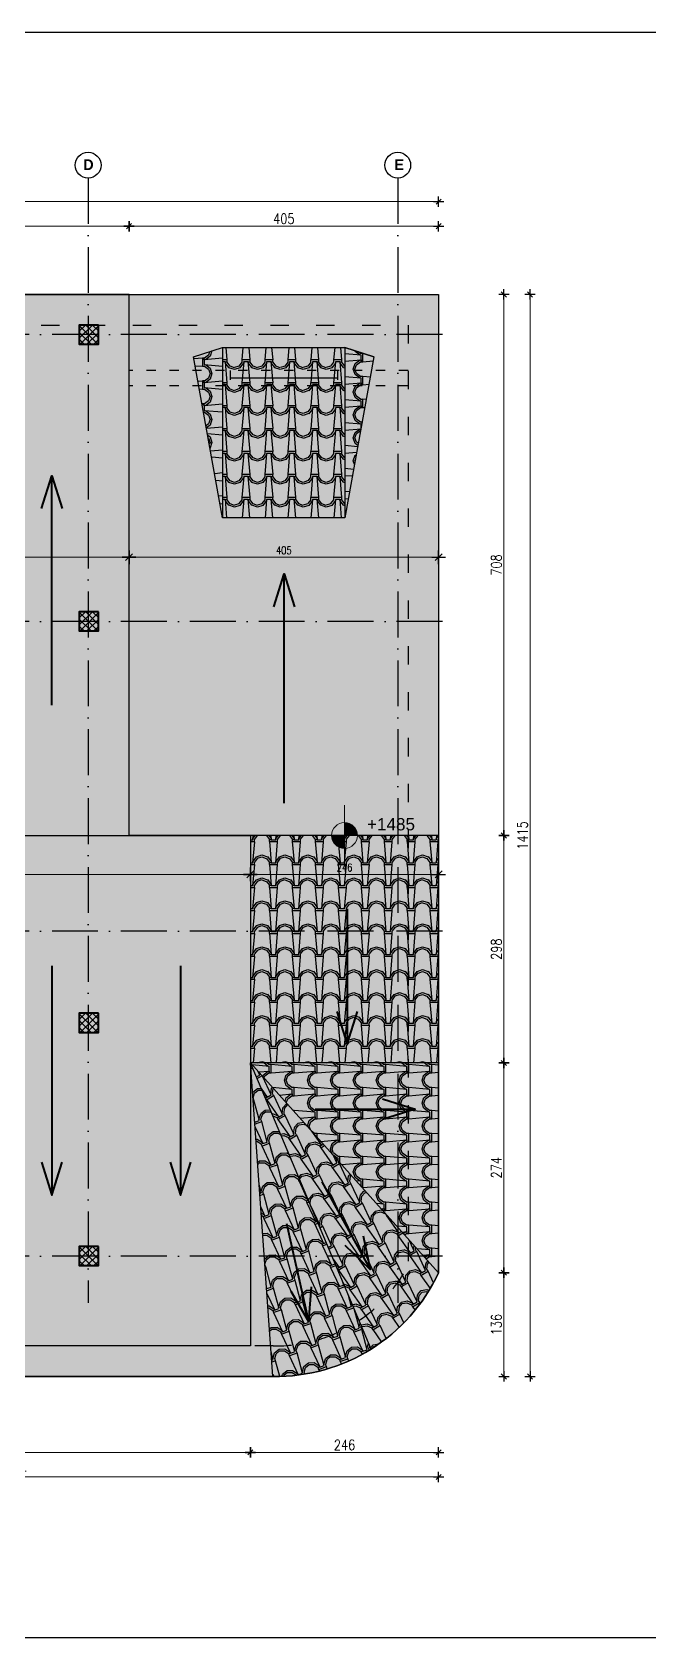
# Model space of a CAD drawing. Header units: metres. Extents: x 2674 to 33045, y -10854 to 2806.
# Drawn here: x 25401 to 26207, y 159 to 2259 of the extents above; entities that cross this region are included whole.
import ezdxf

# ---------------------------------------------------------------- set-up
doc = ezdxf.new("R2010")
doc.units = ezdxf.units.M
doc.linetypes.add('ACAD_ISO03W100', pattern=[30, 12, -18])
doc.linetypes.add('ACAD_ISO10W100', pattern=[18, 12, -3, 0, -3])
doc.layers.add('2d hamdia', color=7, linetype='Continuous')
doc.styles.add('_DIM Romans 0.8', font='romans.shx', dxfattribs={"width": 0.8})
doc.styles.get("Standard").update_dxf_attribs({"font": 'arial.ttf'})
doc.dimstyles.new('50 jasht', dxfattribs={"dimscale": 15, "dimtxt": 0.9, "dimasz": 0.3, "dimexe": 1.25, "dimexo": 0.625, "dimgap": 0.2, "dimtad": 1, "dimdec": 0, "dimzin": 12, "dimdsep": 46, "dimtxsty": '_DIM Romans 0.8', "dimblk": '- Kosa Crta za DIM (Mala)', "dimcen": 1, "dimse1": 1, "dimse2": 1, "dimclrd": 256, "dimclrt": 256, "dimazin": 3, "dimtfac": 1, "dimtdec": 0, "dimtix": 1, "dimtmove": 0, "dimatfit": 3, "dimfxl": 1, "dimlwd": 0, "dimarcsym": 0})
doc.dimstyles.new('50 mrena', dxfattribs={"dimscale": 10, "dimtxt": 1, "dimasz": 0.6, "dimexe": 1.25, "dimexo": 0.625, "dimgap": 0.4, "dimtad": 1, "dimdec": 0, "dimzin": 12, "dimdsep": 46, "dimtxsty": '_DIM Romans 0.8', "dimblk": '- Kosa Crta za DIM (Mala)', "dimcen": 2.5, "dimse1": 1, "dimse2": 1, "dimclrd": 256, "dimclrt": 256, "dimadec": 0, "dimazin": 3, "dimtfac": 1, "dimtdec": 0, "dimtix": 1, "dimtmove": 0, "dimatfit": 3, "dimfxl": 1, "dimlwd": 15, "dimarcsym": 0})
pattern_1 = [(94.9697, (6365.4735, -30), (29.99973921, -360.000031546), [27.70416, -664.89963]), (0, (6363.073, -2.4), (30, 30), [2.4, -27.6]), (180, (6393.073, 0), (-30, -30), [8.4, -21.6]), (270, (6384.673, 1e-15), (30, -30), [3, -27]), (90, (6365.473, -3), (-30, 30), [3, -27]), (180, (6365.473, 3e-15), (-30, -30), [2.4, -27.6]), (180, (6393.073, -2.4), (-30, -30), [6, -24]), (265.0303, (6387.0735, -2.4), (-29.99973921, -360.000031546), [27.70416, -664.89963]), (232.6961, (6387.0735, -3.9), (389.999576696, 510.00032225), [7.92024, -784.1025]), (198.4349, (6382.2735, -10.2), (-60.000013, -29.999952), [7.58946, -87.27885]), (161.5651, (6375.0735, -12.6), (60.000013, -29.999952), [7.58946, -87.27885]), (127.3039, (6367.8735, -10.2), (-389.999576696, 510.00032225), [7.92024, -784.1025]), (200.2249, (6380.7735, -8.1), (329.99991793, 120.00025007), [6.07455, -601.37916]), (159.7751, (6375.0735, -10.2), (-329.99991793, 120.00025007), [6.07455, -601.37916]), (127.4054, (6369.3735, -8.1), (-300.00029858, 389.99977395), [6.42027, -635.60775]), (232.5946, (6384.6735, -3), (300.00029858, 389.99977395), [6.42027, -635.60775])]
pattern_2 = [(274.9697, (6420.6735, 30), (-29.99973921, 360.000031546), [27.70416, -664.89963]), (180, (6423.073, 2.4), (-30, -30), [2.4, -27.6]), (0, (6393.073, 0), (30, 30), [8.4, -21.6]), (90, (6401.473, 0), (-30, 30), [3, -27]), (270, (6420.673, 3), (30, -30), [3, -27]), (0, (6420.673, 0), (30, 30), [2.4, -27.6]), (0, (6393.073, 2.4), (30, 30), [6, -24]), (85.0303, (6399.0735, 2.4), (29.99973921, 360.000031546), [27.70416, -664.89963]), (52.6961, (6399.0735, 3.9), (-389.999576696, -510.00032225), [7.92024, -784.1025]), (18.4349, (6403.8735, 10.2), (60.000013, 29.999952), [7.58946, -87.27885]), (341.5651, (6411.0735, 12.6), (-60.000013, 29.999952), [7.58946, -87.27885]), (307.3039, (6418.2735, 10.2), (389.999576696, -510.00032225), [7.92024, -784.1025]), (20.2249, (6405.3735, 8.1), (-329.99991793, -120.00025007), [6.07455, -601.37916]), (339.7751, (6411.0735, 10.2), (329.99991793, -120.00025007), [6.07455, -601.37916]), (307.4054, (6416.7735, 8.1), (300.00029858, -389.99977395), [6.42027, -635.60775]), (52.5946, (6401.4735, 3), (-300.00029858, -389.99977395), [6.42027, -635.60775])]

# ---------------------------------------------------------------- blocks, each defined once
blk = doc.blocks.new('- Kosa Crta za DIM (Mala)')
for points in [[(-1.5, 0), (1.5, 0)], [(-0.75, -0.75), (0.75, 0.75)], [(0, -1.5), (0, 1.5)]]:
    blk.add_lwpolyline(points)
blk = doc.blocks.new('*D1062')
at = {"lineweight": 0, "transparency": 16777216}
blk.add_line((25061.8, 2005), (25522.8, 2005), dxfattribs=at)
at = {"layer": 'Defpoints', "color": 0, "lineweight": 0, "transparency": 16777216}
for p in [(25527.3, 2005), (25057.3, 1915.7), (25527.3, 1915.7)]:
    blk.add_point(p, dxfattribs=at)
at = {"lineweight": 0, "transparency": 16777216, "xscale": 4.5, "yscale": 4.5, "zscale": 4.5, "rotation": 180}
blk.add_blockref('- Kosa Crta za DIM (Mala)', (25057.3, 2005), dxfattribs=at)
at = {"lineweight": 0, "transparency": 16777216, "xscale": 4.5, "yscale": 4.5, "zscale": 4.5}
blk.add_blockref('- Kosa Crta za DIM (Mala)', (25527.3, 2005), dxfattribs=at)
at = {"lineweight": 0, "transparency": 16777216, "insert": (25292.3, 2014.7), "char_height": 13.5, "attachment_point": 5, "style": '_DIM Romans 0.8'}
blk.add_mtext('470', dxfattribs=at)
blk = doc.blocks.new('*D1063')
at = {"lineweight": 0, "transparency": 16777216}
blk.add_line((25531.8, 2005), (25927.8, 2005), dxfattribs=at)
at = {"layer": 'Defpoints', "color": 0, "lineweight": 0, "transparency": 16777216}
for p in [(25932.3, 2005), (25527.3, 1915.7), (25932.3, 1915.7)]:
    blk.add_point(p, dxfattribs=at)
at = {"lineweight": 0, "transparency": 16777216, "xscale": 4.5, "yscale": 4.5, "zscale": 4.5, "rotation": 180}
blk.add_blockref('- Kosa Crta za DIM (Mala)', (25527.3, 2005), dxfattribs=at)
at = {"lineweight": 0, "transparency": 16777216, "xscale": 4.5, "yscale": 4.5, "zscale": 4.5}
blk.add_blockref('- Kosa Crta za DIM (Mala)', (25932.3, 2005), dxfattribs=at)
at = {"lineweight": 0, "transparency": 16777216, "insert": (25729.8, 2014.7), "char_height": 13.5, "attachment_point": 5, "style": '_DIM Romans 0.8'}
blk.add_mtext('405', dxfattribs=at)
blk = doc.blocks.new('*D1064')
at = {"lineweight": 0, "transparency": 16777216}
blk.add_line((25927.8, 2037.1), (24716.8, 2037.1), dxfattribs=at)
at = {"layer": 'Defpoints', "color": 0, "lineweight": 0, "transparency": 16777216}
for p in [(24712.3, 2037.1), (24712.3, 1915.7), (25932.3, 1915.7)]:
    blk.add_point(p, dxfattribs=at)
at = {"lineweight": 0, "transparency": 16777216, "xscale": 4.5, "yscale": 4.5, "zscale": 4.5, "rotation": 180}
blk.add_blockref('- Kosa Crta za DIM (Mala)', (24712.3, 2037.1), dxfattribs=at)
at = {"lineweight": 0, "transparency": 16777216, "xscale": 4.5, "yscale": 4.5, "zscale": 4.5}
blk.add_blockref('- Kosa Crta za DIM (Mala)', (25932.3, 2037.1), dxfattribs=at)
at = {"lineweight": 0, "transparency": 16777216, "insert": (25322.3, 2046.8), "char_height": 13.5, "attachment_point": 5, "style": '_DIM Romans 0.8'}
blk.add_mtext('1220', dxfattribs=at)
blk = doc.blocks.new('*D1065')
at = {"lineweight": 0, "transparency": 16777216}
blk.add_line((26017.6, 1911.2), (26017.6, 1212.7), dxfattribs=at)
at = {"layer": 'Defpoints', "color": 0, "lineweight": 0, "transparency": 16777216}
for p in [(25932.3, 1915.7), (25932.3, 1208.2), (26017.6, 1208.2)]:
    blk.add_point(p, dxfattribs=at)
at = {"lineweight": 0, "transparency": 16777216, "xscale": 4.5, "yscale": 4.5, "zscale": 4.5}
for p, rotation in [((26017.6, 1915.7), 90), ((26017.6, 1208.2), 270)]:
    blk.add_blockref('- Kosa Crta za DIM (Mala)', p, dxfattribs=dict(at, rotation=rotation))
at = {"lineweight": 0, "transparency": 16777216, "insert": (26007.8, 1562), "char_height": 13.5, "attachment_point": 5, "rotation": 90, "style": '_DIM Romans 0.8'}
blk.add_mtext('708', dxfattribs=at)
blk = doc.blocks.new('*D1066')
at = {"lineweight": 0, "transparency": 16777216}
blk.add_line((26017.6, 1203.7), (26017.6, 915.2), dxfattribs=at)
at = {"layer": 'Defpoints', "color": 0, "lineweight": 0, "transparency": 16777216}
for p in [(25932.3, 1208.2), (25932.3, 910.7), (26017.6, 910.7)]:
    blk.add_point(p, dxfattribs=at)
at = {"lineweight": 0, "transparency": 16777216, "xscale": 4.5, "yscale": 4.5, "zscale": 4.5}
for p, rotation in [((26017.6, 1208.2), 90), ((26017.6, 910.7), 270)]:
    blk.add_blockref('- Kosa Crta za DIM (Mala)', p, dxfattribs=dict(at, rotation=rotation))
at = {"lineweight": 0, "transparency": 16777216, "insert": (26007.8, 1059.5), "char_height": 13.5, "attachment_point": 5, "rotation": 90, "style": '_DIM Romans 0.8'}
blk.add_mtext('298', dxfattribs=at)
blk = doc.blocks.new('*D1067')
at = {"lineweight": 0, "transparency": 16777216}
blk.add_line((26017.6, 906.2), (26017.6, 640.9), dxfattribs=at)
at = {"layer": 'Defpoints', "color": 0, "lineweight": 0, "transparency": 16777216}
for p in [(25932.3, 910.7), (25932.3, 636.4), (26017.6, 636.4)]:
    blk.add_point(p, dxfattribs=at)
at = {"lineweight": 0, "transparency": 16777216, "xscale": 4.5, "yscale": 4.5, "zscale": 4.5}
for p, rotation in [((26017.6, 910.7), 90), ((26017.6, 636.4), 270)]:
    blk.add_blockref('- Kosa Crta za DIM (Mala)', p, dxfattribs=dict(at, rotation=rotation))
at = {"lineweight": 0, "transparency": 16777216, "insert": (26007.8, 773.6), "char_height": 13.5, "attachment_point": 5, "rotation": 90, "style": '_DIM Romans 0.8'}
blk.add_mtext('274', dxfattribs=at)
blk = doc.blocks.new('*D1068')
at = {"lineweight": 0, "transparency": 16777216}
blk.add_line((26017.6, 631.9), (26017.6, 505.2), dxfattribs=at)
at = {"layer": 'Defpoints', "color": 0, "lineweight": 0, "transparency": 16777216}
for p in [(25932.3, 636.4), (25715.5, 500.7), (26017.6, 500.7)]:
    blk.add_point(p, dxfattribs=at)
at = {"lineweight": 0, "transparency": 16777216, "xscale": 4.5, "yscale": 4.5, "zscale": 4.5}
for p, rotation in [((26017.6, 636.4), 90), ((26017.6, 500.7), 270)]:
    blk.add_blockref('- Kosa Crta za DIM (Mala)', p, dxfattribs=dict(at, rotation=rotation))
at = {"lineweight": 0, "transparency": 16777216, "insert": (26007.8, 568.6), "char_height": 13.5, "attachment_point": 5, "rotation": 90, "style": '_DIM Romans 0.8'}
blk.add_mtext('136', dxfattribs=at)
blk = doc.blocks.new('*D1069')
at = {"lineweight": 0, "transparency": 16777216}
blk.add_line((26051.8, 505.2), (26051.8, 1911.2), dxfattribs=at)
at = {"layer": 'Defpoints', "color": 0, "lineweight": 0, "transparency": 16777216}
for p in [(25932.3, 1915.7), (26051.8, 1915.7), (25715.5, 500.7)]:
    blk.add_point(p, dxfattribs=at)
at = {"lineweight": 0, "transparency": 16777216, "xscale": 4.5, "yscale": 4.5, "zscale": 4.5}
for p, rotation in [((26051.8, 1915.7), 90), ((26051.8, 500.7), 270)]:
    blk.add_blockref('- Kosa Crta za DIM (Mala)', p, dxfattribs=dict(at, rotation=rotation))
at = {"lineweight": 0, "transparency": 16777216, "insert": (26042, 1208.2), "char_height": 13.5, "attachment_point": 5, "rotation": 90, "style": '_DIM Romans 0.8'}
blk.add_mtext('1415', dxfattribs=at)
blk = doc.blocks.new('*D1071')
at = {"lineweight": 0, "transparency": 16777216}
blk.add_line((25061.8, 401.4), (25681.6, 401.4), dxfattribs=at)
at = {"layer": 'Defpoints', "color": 0, "lineweight": 0, "transparency": 16777216}
for p in [(25057.3, 540.7), (25686.1, 540.7), (25686.1, 401.4)]:
    blk.add_point(p, dxfattribs=at)
at = {"lineweight": 0, "transparency": 16777216, "xscale": 4.5, "yscale": 4.5, "zscale": 4.5, "rotation": 180}
blk.add_blockref('- Kosa Crta za DIM (Mala)', (25057.3, 401.4), dxfattribs=at)
at = {"lineweight": 0, "transparency": 16777216, "xscale": 4.5, "yscale": 4.5, "zscale": 4.5}
blk.add_blockref('- Kosa Crta za DIM (Mala)', (25686.1, 401.4), dxfattribs=at)
at = {"lineweight": 0, "transparency": 16777216, "insert": (25371.7, 411.2), "char_height": 13.5, "attachment_point": 5, "style": '_DIM Romans 0.8'}
blk.add_mtext('629', dxfattribs=at)
blk = doc.blocks.new('*D1072')
at = {"lineweight": 0, "transparency": 16777216}
blk.add_line((25690.6, 401.4), (25927.8, 401.4), dxfattribs=at)
at = {"layer": 'Defpoints', "color": 0, "lineweight": 0, "transparency": 16777216}
for p in [(25932.3, 636.4), (25686.1, 540.7), (25932.3, 401.4)]:
    blk.add_point(p, dxfattribs=at)
at = {"lineweight": 0, "transparency": 16777216, "xscale": 4.5, "yscale": 4.5, "zscale": 4.5, "rotation": 180}
blk.add_blockref('- Kosa Crta za DIM (Mala)', (25686.1, 401.4), dxfattribs=at)
at = {"lineweight": 0, "transparency": 16777216, "xscale": 4.5, "yscale": 4.5, "zscale": 4.5}
blk.add_blockref('- Kosa Crta za DIM (Mala)', (25932.3, 401.4), dxfattribs=at)
at = {"lineweight": 0, "transparency": 16777216, "insert": (25809.2, 411.2), "char_height": 13.5, "attachment_point": 5, "style": '_DIM Romans 0.8'}
blk.add_mtext('246', dxfattribs=at)
blk = doc.blocks.new('*D1073')
at = {"lineweight": 0, "transparency": 16777216}
blk.add_line((25927.8, 369.3), (24822.8, 369.3), dxfattribs=at)
at = {"layer": 'Defpoints', "color": 0, "lineweight": 0, "transparency": 16777216}
for p in [(24818.3, 636.4), (25932.3, 636.4), (24818.3, 369.3)]:
    blk.add_point(p, dxfattribs=at)
at = {"lineweight": 0, "transparency": 16777216, "xscale": 4.5, "yscale": 4.5, "zscale": 4.5, "rotation": 180}
blk.add_blockref('- Kosa Crta za DIM (Mala)', (24818.3, 369.3), dxfattribs=at)
at = {"lineweight": 0, "transparency": 16777216, "xscale": 4.5, "yscale": 4.5, "zscale": 4.5}
blk.add_blockref('- Kosa Crta za DIM (Mala)', (25932.3, 369.3), dxfattribs=at)
at = {"lineweight": 0, "transparency": 16777216, "insert": (25375.3, 379.1), "char_height": 13.5, "attachment_point": 5, "style": '_DIM Romans 0.8'}
blk.add_mtext('1114', dxfattribs=at)
blk = doc.blocks.new('*D1086')
at = {"lineweight": 15, "transparency": 16777216}
blk.add_line((25063.3, 1572.1), (25521.3, 1572.1), dxfattribs=at)
at = {"layer": 'Defpoints', "color": 0, "lineweight": 0, "transparency": 16777216}
for p in [(25057.3, 1562), (25527.3, 1572.1), (25527.3, 1562)]:
    blk.add_point(p, dxfattribs=at)
at = {"lineweight": 15, "transparency": 16777216, "xscale": 6, "yscale": 6, "zscale": 6, "rotation": 180}
blk.add_blockref('- Kosa Crta za DIM (Mala)', (25057.3, 1572.1), dxfattribs=at)
at = {"lineweight": 15, "transparency": 16777216, "xscale": 6, "yscale": 6, "zscale": 6}
blk.add_blockref('- Kosa Crta za DIM (Mala)', (25527.3, 1572.1), dxfattribs=at)
at = {"lineweight": 0, "transparency": 16777216, "insert": (25292.3, 1581.1), "char_height": 10, "attachment_point": 5, "style": '_DIM Romans 0.8'}
blk.add_mtext('470', dxfattribs=at)
blk = doc.blocks.new('*D1087')
at = {"lineweight": 15, "transparency": 16777216}
blk.add_line((25533.3, 1572.1), (25926.3, 1572.1), dxfattribs=at)
at = {"layer": 'Defpoints', "color": 0, "lineweight": 0, "transparency": 16777216}
for p in [(25527.3, 1562), (25932.3, 1572.1), (25932.3, 1562)]:
    blk.add_point(p, dxfattribs=at)
at = {"lineweight": 15, "transparency": 16777216, "xscale": 6, "yscale": 6, "zscale": 6, "rotation": 180}
blk.add_blockref('- Kosa Crta za DIM (Mala)', (25527.3, 1572.1), dxfattribs=at)
at = {"lineweight": 15, "transparency": 16777216, "xscale": 6, "yscale": 6, "zscale": 6}
blk.add_blockref('- Kosa Crta za DIM (Mala)', (25932.3, 1572.1), dxfattribs=at)
at = {"lineweight": 0, "transparency": 16777216, "insert": (25729.8, 1581.1), "char_height": 10, "attachment_point": 5, "style": '_DIM Romans 0.8'}
blk.add_mtext('405', dxfattribs=at)
blk = doc.blocks.new('*D1089')
at = {"lineweight": 15, "transparency": 16777216}
blk.add_line((25063.3, 1157.3), (25680.1, 1157.3), dxfattribs=at)
at = {"layer": 'Defpoints', "color": 0, "lineweight": 0, "transparency": 16777216}
for p in [(25057.3, 1208.2), (25686.1, 1208.2), (25686.1, 1157.3)]:
    blk.add_point(p, dxfattribs=at)
at = {"lineweight": 15, "transparency": 16777216, "xscale": 6, "yscale": 6, "zscale": 6, "rotation": 180}
blk.add_blockref('- Kosa Crta za DIM (Mala)', (25057.3, 1157.3), dxfattribs=at)
at = {"lineweight": 15, "transparency": 16777216, "xscale": 6, "yscale": 6, "zscale": 6}
blk.add_blockref('- Kosa Crta za DIM (Mala)', (25686.1, 1157.3), dxfattribs=at)
at = {"lineweight": 0, "transparency": 16777216, "insert": (25371.7, 1166.3), "char_height": 10, "attachment_point": 5, "style": '_DIM Romans 0.8'}
blk.add_mtext('629', dxfattribs=at)
blk = doc.blocks.new('*D1090')
at = {"lineweight": 15, "transparency": 16777216}
blk.add_line((25692.1, 1157.3), (25926.3, 1157.3), dxfattribs=at)
at = {"layer": 'Defpoints', "color": 0, "lineweight": 0, "transparency": 16777216}
for p in [(25686.1, 1208.2), (25932.3, 1208.2), (25932.3, 1157.3)]:
    blk.add_point(p, dxfattribs=at)
at = {"lineweight": 15, "transparency": 16777216, "xscale": 6, "yscale": 6, "zscale": 6, "rotation": 180}
blk.add_blockref('- Kosa Crta za DIM (Mala)', (25686.1, 1157.3), dxfattribs=at)
at = {"lineweight": 15, "transparency": 16777216, "xscale": 6, "yscale": 6, "zscale": 6}
blk.add_blockref('- Kosa Crta za DIM (Mala)', (25932.3, 1157.3), dxfattribs=at)
at = {"lineweight": 0, "transparency": 16777216, "insert": (25809.2, 1166.3), "char_height": 10, "attachment_point": 5, "style": '_DIM Romans 0.8'}
blk.add_mtext('246', dxfattribs=at)

msp = doc.modelspace()

# ---------------------------------------------------------------- hatches: boundary and pattern name
at = {"lineweight": 0, "true_color": 0xe8e8e8}
h = msp.add_hatch(color=254, dxfattribs=at)
edge = h.paths.add_edge_path()
edge.add_line((25932.3, 910.7), (25686.1, 910.7))
edge.add_line((25686.1, 910.7), (25686.1, 540.7))
edge.add_line((25686.1, 540.7), (25057.3, 540.7))
edge.add_line((25057.3, 540.7), (25057.3, 910.7))
edge.add_line((25057.3, 910.7), (24818.3, 910.7))
edge.add_line((24818.3, 910.7), (24818.3, 636.4))
edge.add_arc((25031.5, 735.9), 235.3, 205.0331, 269.1263)
edge.add_line((25027.9, 500.7), (25715.5, 500.7))
edge.add_arc((25719.1, 735.9), 235.3, 269.1263, 334.9669)
edge.add_line((25932.3, 636.4), (25932.3, 910.7))
h.paths.add_polyline_path([(24712.3, 1435.7), (24818.3, 1435.7), (24818.3, 1675.7), (24712.3, 1675.7)])
h.paths.add_polyline_path([(24818.3, 1915.7), (24818.3, 1675.7), (24712.3, 1675.7), (24712.3, 1915.7)])
h.paths.add_polyline_path([(25014.8, 1846.3), (25048.9, 1834.2), (25014.8, 1623.8), (24854.8, 1623.8), (24821.6, 1834.2), (24854.8, 1846.3)])
h.paths.add_polyline_path([(25611.8, 1834.2), (25649.8, 1846.3), (25809.8, 1846.3), (25847.7, 1834.2), (25809.8, 1623.8), (25649.8, 1623.8)])
at = {"lineweight": 0, "true_color": 0xd9d9d9}
h = msp.add_hatch(color=254, dxfattribs=at)
h.paths.add_polyline_path([(25527.3, 1915.7), (25932.3, 1915.7), (25932.3, 1208.2), (25527.3, 1208.2)])
h.paths.add_polyline_path([(25611.8, 1834.2), (25649.8, 1846.3), (25809.8, 1846.3), (25847.7, 1834.2), (25809.8, 1623.8), (25649.8, 1623.8)], flags=16)
h.paths.add_polyline_path([(25686.1, 1208.2), (25932.3, 1208.2), (25932.3, 910.7), (25686.1, 910.7)])
h.paths.add_polyline_path([(25057.3, 1208.2), (24818.3, 1208.2), (24818.3, 910.7), (25057.3, 910.7)])
h.paths.add_polyline_path([(24818.3, 1915.7), (24818.3, 1208.2), (25057.3, 1208.2), (25057.3, 1915.7)])
h.paths.add_polyline_path([(25014.8, 1846.3), (25048.9, 1834.2), (25014.8, 1623.8), (24854.8, 1623.8), (24821.6, 1834.2), (24854.8, 1846.3)], flags=16)
at = {"true_color": 0x990000}
h = msp.add_hatch(dxfattribs=at)
h.set_pattern_fill('ROOFING_SPANISHTILE', color=14, scale=30, angle=180, style=0, pattern_type=2)
h.set_pattern_definition(pattern_1)
h.paths.add_polyline_path([(25057.3, 1208.2), (25527.3, 1208.2), (25527.3, 1915.7), (25057.3, 1915.7)])
h.paths.add_polyline_path([(25347.3, 1475.7), (25387.3, 1475.7), (25387.3, 1425.7), (25347.3, 1425.7)], flags=16)
at = {"lineweight": 0}
h = msp.add_hatch(color=254, dxfattribs=at)
h.paths.add_polyline_path([(25057.3, 1208.2), (25527.3, 1208.2), (25527.3, 1915.7), (25057.3, 1915.7)])
h.paths.add_polyline_path([(25057.3, 1208.2), (25686.1, 1208.2), (25686.1, 540.7), (25057.3, 540.7)])
at = {"true_color": 0xf50000}
h = msp.add_hatch(dxfattribs=at)
h.set_pattern_fill('ROOFING_SPANISHTILE', color=1, scale=30, angle=180, style=0, pattern_type=2)
h.set_pattern_definition([(94.9697, (66.1567, -30), (29.99973921, -360.000031546), [27.70416, -664.89963]), (0, (63.757, -2.4), (30, 30), [2.4, -27.6]), (180, (93.757, 0), (-30, -30), [8.4, -21.6]), (270, (85.357, 1e-15), (30, -30), [3, -27]), (90, (66.157, -3), (-30, 30), [3, -27]), (180, (66.157, 3e-15), (-30, -30), [2.4, -27.6]), (180, (93.757, -2.4), (-30, -30), [6, -24]), (265.0303, (87.7567, -2.4), (-29.99973921, -360.000031546), [27.70416, -664.89963]), (232.6961, (87.7567, -3.9), (389.999576696, 510.00032225), [7.92024, -784.1025]), (198.4349, (82.957, -10.2), (-60.000013, -29.999952), [7.58946, -87.27885]), (161.5651, (75.757, -12.6), (60.000013, -29.999952), [7.58946, -87.27885]), (127.3039, (68.5567, -10.2), (-389.999576696, 510.00032225), [7.92024, -784.1025]), (200.2249, (81.4567, -8.1), (329.99991793, 120.00025007), [6.07455, -601.37916]), (159.7751, (75.7567, -10.2), (-329.99991793, 120.00025007), [6.07455, -601.37916]), (127.4054, (70.0567, -8.1), (-300.00029858, 389.99977395), [6.42027, -635.60775]), (232.5946, (85.3567, -3), (300.00029858, 389.99977395), [6.42027, -635.60775])])
h.paths.add_polyline_path([(25527.3, 1915.7), (25932.3, 1915.7), (25932.3, 1208.2), (25527.3, 1208.2)])
h.paths.add_polyline_path([(25611.8, 1834.2), (25649.8, 1846.3), (25809.8, 1846.3), (25847.7, 1834.2), (25809.8, 1623.8), (25649.8, 1623.8)], flags=16)
at = {"true_color": 0xbababa}
h = msp.add_hatch(dxfattribs=at)
h.set_pattern_fill('ROOFING_SPANISHTILE', color=9, scale=30, angle=270, style=0, pattern_type=2)
h.set_pattern_definition([(184.9697, (6423.0735, -27.6), (360.000031546, 29.99973921), [27.70416, -664.89963]), (90, (6395.473, -30), (-30, 30), [2.4, -27.6]), (270, (6393.073, 0), (30, -30), [8.4, -21.6]), (0, (6393.073, -8.4), (30, 30), [3, -27]), (180, (6396.073, -27.6), (-30, -30), [3, -27]), (270, (6393.073, -27.6), (30, -30), [2.4, -27.6]), (270, (6395.473, -4e-16), (30, -30), [6, -24]), (355.0303, (6395.4735, -6), (360.000031546, -29.99973921), [27.70416, -664.89963]), (322.6961, (6396.9735, -6), (-510.00032225, 389.999576696), [7.92024, -784.1025]), (288.4349, (6403.2735, -10.8), (29.999952, -60.000013), [7.58946, -87.27885]), (251.5651, (6405.6735, -18), (29.999952, 60.000013), [7.58946, -87.27885]), (217.3039, (6403.2735, -25.2), (-510.00032225, -389.999576696), [7.92024, -784.1025]), (290.2249, (6401.1735, -12.3), (-120.00025007, 329.99991793), [6.07455, -601.37916]), (249.7751, (6403.2735, -18), (-120.00025007, -329.99991793), [6.07455, -601.37916]), (217.4054, (6401.1735, -23.7), (-389.99977395, -300.00029858), [6.42027, -635.60775]), (322.5946, (6396.0735, -8.4), (-389.99977395, 300.00029858), [6.42027, -635.60775])])
h.paths.add_polyline_path([(25649.8, 1846.3), (25611.8, 1834.2), (25615.1, 1816.3), (25649.8, 1816.3)])
h.paths.add_polyline_path([(25649.8, 1796.3), (25649.8, 1816.3), (25615.1, 1816.3), (25618.7, 1796.3)])
h.paths.add_polyline_path([(25649.8, 1796.3), (25618.7, 1796.3), (25649.8, 1623.8)])
h = msp.add_hatch(dxfattribs=at)
h.set_pattern_fill('ROOFING_SPANISHTILE', color=9, scale=30, angle=180, style=0, pattern_type=2)
h.set_pattern_definition(pattern_1)
h.paths.add_polyline_path([(25809.8, 1846.3), (25649.8, 1846.3), (25649.8, 1816.3), (25809.8, 1816.3)])
h.paths.add_polyline_path([(25799.8, 1816.3), (25659.8, 1816.3), (25659.8, 1806.3), (25799.8, 1806.3)])
h.paths.add_polyline_path([(25799.8, 1806.3), (25659.8, 1806.3), (25659.8, 1796.3), (25799.8, 1796.3)])
h.paths.add_polyline_path([(25809.8, 1816.3), (25799.8, 1816.3), (25799.8, 1796.3), (25809.8, 1796.3)])
h.paths.add_polyline_path([(25659.8, 1816.3), (25649.8, 1816.3), (25649.8, 1796.3), (25659.8, 1796.3)])
h.paths.add_polyline_path([(25809.8, 1796.3), (25649.8, 1796.3), (25649.8, 1623.8), (25809.8, 1623.8)])
h = msp.add_hatch(dxfattribs=at)
h.set_pattern_fill('ROOFING_SPANISHTILE', color=9, scale=30, angle=90, style=0, pattern_type=2)
h.set_pattern_definition([(4.9697, (6363.0735, 27.6), (-360.000031546, -29.99973921), [27.70416, -664.89963]), (270, (6390.673, 30), (30, -30), [2.4, -27.6]), (90, (6393.073, 0), (-30, 30), [8.4, -21.6]), (180, (6393.073, 8.4), (-30, -30), [3, -27]), (0, (6390.073, 27.6), (30, 30), [3, -27]), (90, (6393.073, 27.6), (-30, 30), [2.4, -27.6]), (90, (6390.673, 1e-16), (-30, 30), [6, -24]), (175.0303, (6390.6735, 6), (-360.000031546, 29.99973921), [27.70416, -664.89963]), (142.6961, (6389.1735, 6), (510.00032225, -389.999576696), [7.92024, -784.1025]), (108.4349, (6382.8735, 10.8), (-29.999952, 60.000013), [7.58946, -87.27885]), (71.5651, (6380.4735, 18), (-29.999952, -60.000013), [7.58946, -87.27885]), (37.3039, (6382.8735, 25.2), (510.00032225, 389.999576696), [7.92024, -784.1025]), (110.2249, (6384.9735, 12.3), (120.00025007, -329.99991793), [6.07455, -601.37916]), (69.7751, (6382.8735, 18), (120.00025007, 329.99991793), [6.07455, -601.37916]), (37.4054, (6384.9735, 23.7), (389.99977395, 300.00029858), [6.42027, -635.60775]), (142.5946, (6390.0735, 8.4), (389.99977395, -300.00029858), [6.42027, -635.60775])])
h.paths.add_polyline_path([(25844.5, 1816.3), (25847.7, 1834.2), (25809.8, 1846.3), (25809.8, 1816.3)])
h.paths.add_polyline_path([(25809.8, 1816.3), (25809.8, 1796.3), (25840.9, 1796.3), (25844.5, 1816.3)])
h.paths.add_polyline_path([(25840.9, 1796.3), (25809.8, 1796.3), (25809.8, 1623.8)])
at = {"lineweight": 0}
for points in [[(25809.2, 1225.1), (25809.2, 1208.2), (25826.1, 1208.2, 0.414214)], [(25809.2, 1208.2), (25792.3, 1208.2, 0.414214), (25809.2, 1191.3)]]:
    msp.add_hatch(color=256, dxfattribs=at).paths.add_polyline_path(points)
at = {"true_color": 0x990000}
h = msp.add_hatch(dxfattribs=at)
h.set_pattern_fill('ROOFING_SPANISHTILE', color=14, scale=30, style=0, pattern_type=2)
h.set_pattern_definition(pattern_2)
h.paths.add_polyline_path([(25057.3, 1208.2), (25686.1, 1208.2), (25686.1, 540.7), (25057.3, 540.7)])
at = {"true_color": 0xf50000}
h = msp.add_hatch(dxfattribs=at)
h.set_pattern_fill('ROOFING_SPANISHTILE', color=1, scale=30, style=0, pattern_type=2)
h.set_pattern_definition(pattern_2)
h.paths.add_polyline_path([(25686.1, 1208.2), (25932.3, 1208.2), (25932.3, 910.7), (25686.1, 910.7)])
at = {"true_color": 0xff6b6b}
h = msp.add_hatch(dxfattribs=at)
h.set_pattern_fill('ROOFING_SPANISHTILE', color=11, scale=30, style=0, pattern_type=2)
h.set_pattern_definition(pattern_2)
h.paths.add_polyline_path([(25057.3, 910.7), (25055, 878.5), (25057.3, 878.5)])
h.paths.add_polyline_path([(25686.1, 910.7), (25686.1, 540.7), (25712.7, 540.7)])
h.paths.add_polyline_path([(25712.7, 540.7), (25354, 540.7), (25354, 500.7), (25715.5, 500.7)])
h.paths.add_polyline_path([(25354, 540.7), (25057.3, 540.7), (25030.7, 540.7), (25027.9, 500.7), (25354, 500.7)])
h.paths.add_polyline_path([(25057.3, 878.5), (25055, 878.5), (25030.7, 540.7), (25057.3, 540.7)])
h = msp.add_hatch(dxfattribs=at)
h.set_pattern_fill('ROOFING_SPANISHTILE', color=11, scale=30, angle=90, style=0, pattern_type=2)
h.set_pattern_definition([(4.9697, (6363.0735, 27.6), (-360.000031546, -29.99973921), [27.70416, -664.89963]), (270, (6390.673, 30), (30, -30), [2.4, -27.6]), (90, (6393.073, 5e-11), (-30, 30), [8.4, -21.6]), (180, (6393.073, 8.4), (-30, -30), [3, -27]), (0, (6390.073, 27.6), (30, 30), [3, -27]), (90, (6393.073, 27.6), (-30, 30), [2.4, -27.6]), (90, (6390.673, 5e-11), (-30, 30), [6, -24]), (175.0303, (6390.6735, 6), (-360.000031546, 29.99973921), [27.70416, -664.89963]), (142.6961, (6389.1735, 6), (510.00032225, -389.999576696), [7.92024, -784.1025]), (108.4349, (6382.8735, 10.8), (-29.999952, 60.000013), [7.58946, -87.27885]), (71.5651, (6380.4735, 18), (-29.999952, -60.000013), [7.58946, -87.27885]), (37.3039, (6382.8735, 25.2), (510.00032225, 389.999576696), [7.92024, -784.1025]), (110.2249, (6384.9735, 12.3), (120.00025007, -329.99991793), [6.07455, -601.37916]), (69.7751, (6382.8735, 18), (120.00025007, 329.99991793), [6.07455, -601.37916]), (37.4054, (6384.9735, 23.7), (389.99977395, 300.00029858), [6.42027, -635.60775]), (142.5946, (6390.0735, 8.4), (389.99977395, -300.00029858), [6.42027, -635.60775])])
h.paths.add_polyline_path([(25932.3, 910.7), (25892.3, 910.7), (25892.3, 681), (25932.3, 636.4)])
h.paths.add_polyline_path([(25892.3, 910.7), (25686.1, 910.7), (25892.3, 681)])
h = msp.add_hatch(dxfattribs=at)
h.set_pattern_fill('ROOFING_SPANISHTILE', color=11, scale=30, angle=30, style=0, pattern_type=2)
h.set_pattern_definition([(304.9697, (6401.9758, 39.7808), (-205.98055204, 296.76930308), [27.70416, -664.89963]), (210, (6417.854, 17.078), (-10.98076, -40.98076), [2.4, -27.6]), (30, (6393.073, 0), (10.98076, 40.98076), [8.4, -21.6]), (120, (6400.348, 4.2), (-40.98076, 10.98076), [3, -27]), (300, (6415.476, 16.398), (40.98076, -10.98076), [3, -27]), (30, (6416.976, 13.8), (10.98076, 40.98076), [2.4, -27.6]), (30, (6391.873, 2.078), (10.98076, 40.98076), [6, -24]), (115.0303, (6397.0696, 5.0785), (-154.01947951, 326.76904229), [27.70416, -664.89963]), (82.6961, (6396.3196, 6.3775), (-82.74937976, -636.673023356), [7.92024, -784.1025]), (48.4349, (6397.327, 14.233), (36.9615595, 55.980727), [7.58946, -87.27885]), (11.5651, (6402.362, 19.912), (-66.9615116, -4.019286), [7.58946, -87.27885]), (337.3039, (6409.7973, 21.4335), (592.74970201, -246.67344666), [7.92024, -784.1025]), (50.2249, (6399.6756, 13.1648), (-225.78818714, -268.92322398), [6.07455, -601.37916]), (9.7751, (6403.562, 17.8335), (345.78843721, 61.07669395), [6.07455, -601.37916]), (337.4054, (6409.5483, 18.8648), (454.80776669, -187.74956242), [6.42027, -635.60775]), (82.5946, (6398.8481, 6.7981), (-64.80799274, -487.749861), [6.42027, -635.60775])])
h.paths.add_polyline_path([(25686.1, 910.7), (25828.2, 574, 0.125126), (25892.3, 645.7), (25867.3, 645.7), (25867.3, 670.7), (25892.3, 670.7), (25892.3, 681)])
h.paths.add_polyline_path([(25932.3, 636.4), (25892.3, 681), (25892.3, 645.7, -0.125126), (25828.2, 574), (25844, 536.5, 0.144638)])
h.paths.add_polyline_path([(25892.3, 670.7), (25867.3, 670.7), (25867.3, 645.7), (25892.3, 645.7)], flags=17)
h = msp.add_hatch(dxfattribs=at)
h.set_pattern_fill('ROOFING_SPANISHTILE', color=11, scale=30, angle=20, style=0, pattern_type=2)
h.set_pattern_definition([(294.9697, (6408.7484, 37.6305), (-151.31779595, 328.02885802), [27.70416, -664.89963]), (200, (6420.443, 12.516), (-17.930174, -38.451383), [2.4, -27.6]), (20, (6393.073, 0), (17.930174, 38.451383), [8.4, -21.6]), (110, (6400.967, 2.873), (-38.451383, 17.930174), [3, -27]), (290, (6417.983, 12.26), (38.451383, -17.930174), [3, -27]), (20, (6419.01, 9.44), (17.930174, 38.451383), [2.4, -27.6]), (20, (6392.253, 2.255), (17.930174, 38.451383), [6, -24]), (105.0303, (6397.8908, 4.3074), (-94.936728825, 348.54988823), [27.70416, -664.89963]), (72.6961, (6397.3778, 5.7169), (-192.04934102, -612.631250536), [7.92024, -784.1025]), (38.4349, (6399.734, 13.279), (46.1209816, 48.7119467), [7.58946, -87.27885]), (1.5651, (6405.6785, 17.9965), (-66.6421574, 7.6695206), [7.58946, -87.27885]), (327.3039, (6413.2651, 18.2038), (540.910107644, -345.8558283), [7.92024, -784.1025]), (40.2249, (6401.8614, 11.8184), (-269.05598501, -225.62996871), [6.07455, -601.37916]), (359.7751, (6406.4994, 15.7412), (351.14099047, 0.10326975), [6.07455, -601.37916]), (327.4054, (6412.5738, 15.7174), (415.29584539, -263.87376457), [6.42027, -635.60775]), (72.5946, (6399.9409, 5.692), (-148.52028822, -469.08605481), [6.42027, -635.60775])])
h.paths.add_polyline_path([(25686.1, 910.7), (25712.7, 540.8, 0.15769), (25828.2, 574)])
h.paths.add_polyline_path([(25712.7, 540.8), (25715.5, 500.7, 0.144638), (25844, 536.5), (25828.2, 574, -0.15769)])
at = {"layer": '2d hamdia', "lineweight": 0}
h = msp.add_hatch(dxfattribs=at)
h.set_pattern_fill('ANSI37', color=8, scale=2, style=0)
h.set_pattern_definition([(45, (14496.6505, -10), (-4.490128, 4.490128), []), (135, (14496.6505, -10), (-4.490128, -4.490128), [])])
h.paths.add_polyline_path([(25487.3, 1875.7), (25462.3, 1875.7), (25462.3, 1850.7), (25487.3, 1850.7)])
h = msp.add_hatch(dxfattribs=at)
h.set_pattern_fill('ANSI37', color=8, scale=2, style=0)
h.set_pattern_definition([(45, (14496.6505, -385), (-4.490128, 4.490128), []), (135, (14496.6505, -385), (-4.490128, -4.490128), [])])
h.paths.add_polyline_path([(25487.3, 1500.7), (25462.3, 1500.7), (25462.3, 1475.7), (25487.3, 1475.7)])
h = msp.add_hatch(dxfattribs=at)
h.set_pattern_fill('ANSI37', color=8, scale=2, style=0)
h.set_pattern_definition([(45, (14496.6505, -910), (-4.490128, 4.490128), []), (135, (14496.6505, -910), (-4.490128, -4.490128), [])])
h.paths.add_polyline_path([(25487.3, 975.7), (25462.3, 975.7), (25462.3, 950.7), (25487.3, 950.7)])
h = msp.add_hatch(dxfattribs=at)
h.set_pattern_fill('ANSI37', color=8, scale=2, style=0)
h.set_pattern_definition([(45, (14496.6505, -1215), (-4.490128, 4.490128), []), (135, (14496.6505, -1215), (-4.490128, -4.490128), [])])
h.paths.add_polyline_path([(25487.3, 670.7), (25462.3, 670.7), (25462.3, 645.7), (25487.3, 645.7)])

# ---------------------------------------------------------------- linework, layer by layer
at = {"color": 124, "linetype": 'ACAD_ISO10W100', "lineweight": 25, "ltscale": 5}
for p, q in [((25473.8, 2067.9), (25473.8, 597)), ((25878.8, 2067.9), (25878.8, 597)), ((25937.2, 1863.2), (24578, 1863.2)), ((25937.2, 1488.2), (24578, 1488.2)), ((25937.2, 1083.2), (24578, 1083.2)), ((25937.2, 658.2), (24578, 658.2))]:
    msp.add_line(p, q, dxfattribs=at)
at = {"color": 1}
for p, q in [((25527.3, 1208.2), (25527.3, 1915.7)), ((25057.3, 1208.2), (25686.1, 1208.2)), ((25686.1, 1208.2), (25686.1, 540.7))]:
    msp.add_line(p, q, dxfattribs=at)
at = {"lineweight": 30}
for p, q in [((25649.8, 1846.3), (25649.8, 1623.8)), ((25809.8, 1846.3), (25809.8, 1623.8)), ((25844, 536.5), (25686.1, 910.7)), ((25715.5, 500.7), (25686.1, 910.7)), ((25686.1, 910.7), (25932.3, 636.4))]:
    msp.add_line(p, q, dxfattribs=at)
for p, q in [((25847.7, 1834.2), (25809.8, 1846.3)), ((25809.8, 1623.8), (25649.8, 1623.8))]:
    msp.add_line(p, q)
at = {"color": 252, "linetype": 'ACAD_ISO03W100'}
for p, q in [((25892.3, 1816.3), (25527.3, 1816.3)), ((25659.8, 1816.3), (25659.8, 1796.3)), ((25799.8, 1816.3), (25799.8, 1796.3)), ((25892.3, 1796.3), (25527.3, 1796.3))]:
    msp.add_line(p, q, dxfattribs=at)
at = {"color": 161, "lineweight": 30, "true_color": 0x9494ff}
msp.add_line((25799.8, 1806.3), (25659.8, 1806.3), dxfattribs=at)
at = {"lineweight": 0}
for p, q in [((25809.2, 1169.3), (25809.2, 1247.7)), ((25781.6, 1208.2), (25905.1, 1208.2))]:
    msp.add_line(p, q, dxfattribs=at)
at = {"elevation": -574.7}
msp.add_lwpolyline([(24135, 158.8), (24135, 2258.8), (27105, 2258.8), (27105, 158.8), (24135, 158.8)], close=True, dxfattribs=at)
at = {"lineweight": 30}
for points in [[(25932.3, 1915.7), (25932.3, 636.4, -0.295457), (25715.5, 500.7), (25027.9, 500.7, -0.287186), (24818.3, 636.4), (24818.3, 1435.7), (24712.3, 1435.7), (24712.3, 1915.7)], [(25932.3, 910.7), (25686.1, 910.7), (25686.1, 540.7), (25057.3, 540.7), (25057.3, 910.7), (24818.3, 910.7), (24818.3, 636.4, 0.287186), (25027.9, 500.7), (25715.5, 500.7, 0.295457), (25932.3, 636.4)]]:
    msp.add_lwpolyline(points, format="xyb", close=True, dxfattribs=at)
for points in [[(25057.3, 1208.2), (25527.3, 1208.2), (25527.3, 1915.7), (25057.3, 1915.7)], [(25527.3, 1915.7), (25932.3, 1915.7), (25932.3, 1208.2), (25527.3, 1208.2), (25527.3, 1915.7)], [(25611.8, 1834.2), (25649.8, 1846.3), (25809.8, 1846.3), (25847.7, 1834.2), (25809.8, 1623.8), (25649.8, 1623.8)], [(25057.3, 1208.2), (25686.1, 1208.2), (25686.1, 540.7), (25057.3, 540.7)]]:
    msp.add_lwpolyline(points, close=True, dxfattribs=at)
at = {"color": 252, "linetype": 'ACAD_ISO03W100', "lineweight": 30, "ltscale": 2}
msp.add_lwpolyline([(25892.3, 1875.7), (25892.3, 645.7, -0.284081), (25715.9, 540.7), (25028.2, 540.7, -0.275058), (24858.3, 645.7), (24858.3, 1475.7), (24752.3, 1475.7), (24752.3, 1875.7)], format="xyb", close=True, dxfattribs=at)
at = {"color": 8, "lineweight": 40}
for points in [[(25487.3, 1875.7), (25462.3, 1875.7), (25462.3, 1850.7), (25487.3, 1850.7)], [(25487.3, 1500.7), (25462.3, 1500.7), (25462.3, 1475.7), (25487.3, 1475.7)], [(25487.3, 975.7), (25462.3, 975.7), (25462.3, 950.7), (25487.3, 950.7)], [(25487.3, 670.7), (25462.3, 670.7), (25462.3, 645.7), (25487.3, 645.7)]]:
    msp.add_lwpolyline(points, close=True, dxfattribs=at)
at = {"lineweight": 40}
for points in [[(25412.9, 1635.7), (25426.4, 1678.5), (25439.9, 1635.7)], [(25426.4, 1378.8), (25426.4, 1678.5)], [(25716.7, 1507.3), (25730.2, 1550.2), (25743.6, 1507.3)], [(25730.2, 1250.4), (25730.2, 1550.2)], [(25812.5, 1112.2), (25812.5, 935.1)], [(25426.4, 1037.7), (25426.4, 737.9)], [(25594.6, 1037.7), (25594.6, 737.9)], [(25799, 978), (25812.5, 935.1), (25826, 978)], [(25858.7, 863.6), (25901.6, 850.1), (25858.7, 836.6)], [(25770.8, 850.1), (25901.6, 850.1)], [(25412.9, 780.8), (25426.4, 737.9), (25439.9, 780.8)], [(25581.1, 780.8), (25594.6, 737.9), (25608, 780.8)], [(25779.5, 755.3), (25842.7, 640.8)], [(25733.1, 700.7), (25762.1, 573.2)], [(25833.8, 684.8), (25842.7, 640.8), (25810.2, 671.8)], [(25765.7, 618), (25762.1, 573.2), (25739.4, 612)]]:
    msp.add_lwpolyline(points, dxfattribs=at)
at = {"lineweight": 0}
msp.add_lwpolyline([(25686.1, 1208.2), (25932.3, 1208.2), (25932.3, 910.7), (25686.1, 910.7)], close=True, dxfattribs=at)
at = {"color": 124, "lineweight": 25, "ltscale": 5}
for centre in [(25473.8, 2084.8), (25878.8, 2084.8)]:
    msp.add_circle(centre, 16.9, dxfattribs=at)
at = {"lineweight": 0}
msp.add_circle((25809.2, 1208.2), 16.9, dxfattribs=at)

# ---------------------------------------------------------------- texts
at = {"char_height": 14, "attachment_point": 1}
for s, insert in [('\\pi-0.77014;{\\fEras Light ITC|b1|i0|c0|p34;\\C124;D}', (25468.3, 2092.5)), ('\\pi1.2415;{\\fEras Light ITC|b1|i0|c0|p34;\\C124;E}', (25873.3, 2092.5))]:
    msp.add_mtext_dynamic_manual_height_columns(s, width=11.19, gutter_width=12.5, heights=[0], dxfattribs=dict(at, insert=insert))
at = {"lineweight": 0, "insert": (25838.6, 1230.9), "char_height": 18, "attachment_point": 1}
msp.add_mtext_dynamic_manual_height_columns('{\\H0.8889x;+1485}', width=211.732, gutter_width=12.5, heights=[0], dxfattribs=at)

# ---------------------------------------------------------------- dimensions: what is measured, and where the dimension line sits
at = {"lineweight": 0}
for base, p1, p2, picture, middle in [((24712.3, 2037.1), (25932.3, 1915.7), (24712.3, 1915.7), '*D1064', (25322.3, 2046.8)), ((24818.3, 369.3), (25932.3, 636.4), (24818.3, 636.4), '*D1073', (25375.3, 379.1))]:
    dim = msp.add_linear_dim(base=base, p1=p1, p2=p2, dimstyle='50 jasht', dxfattribs=at)
    dim.commit()
    dim.dimension.update_dxf_attribs({"geometry": picture, "text_midpoint": middle})
for base, p1, p2, dimstyle, picture, middle in [((25527.3, 2005), (25057.3, 1915.7), (25527.3, 1915.7), '50 jasht', '*D1062', (25292.3, 2014.7)), ((25932.3, 2005), (25527.3, 1915.7), (25932.3, 1915.7), '50 jasht', '*D1063', (25729.8, 2014.7)), ((25527.3, 1572.1), (25057.3, 1562), (25527.3, 1562), '50 mrena', '*D1086', (25292.3, 1581.1)), ((25932.3, 1572.1), (25527.3, 1562), (25932.3, 1562), '50 mrena', '*D1087', (25729.8, 1581.1)), ((25686.1, 1157.3), (25057.3, 1208.2), (25686.1, 1208.2), '50 mrena', '*D1089', (25371.7, 1166.3)), ((25932.3, 1157.3), (25686.1, 1208.2), (25932.3, 1208.2), '50 mrena', '*D1090', (25809.2, 1166.3)), ((25932.3, 401.4), (25686.1, 540.7), (25932.3, 636.4), '50 jasht', '*D1072', (25809.2, 411.2)), ((25686.1, 401.4), (25057.3, 540.7), (25686.1, 540.7), '50 jasht', '*D1071', (25371.7, 411.2))]:
    dim = msp.add_linear_dim(base=base, p1=p1, p2=p2, dimstyle=dimstyle, override={"dimtmove": 1}, dxfattribs=at)
    dim.commit()
    dim.dimension.update_dxf_attribs({"geometry": picture, "text_midpoint": middle})
for base, p1, p2, picture, middle in [((26051.8, 1915.7), (25715.5, 500.7), (25932.3, 1915.7), '*D1069', (26042, 1208.2)), ((26017.5949539, 1208.21237), (25932.2957913, 1915.71237), (25932.2957913, 1208.21237), '*D1065', (26007.8449539, 1561.96237))]:
    dim = msp.add_linear_dim(base=base, p1=p1, p2=p2, angle=90, dimstyle='50 jasht', dxfattribs=at)
    dim.commit()
    dim.dimension.update_dxf_attribs({"geometry": picture, "text_midpoint": middle})
for base, p1, p2, picture, middle in [((26017.5949539, 910.71237), (25932.2957913, 1208.21237), (25932.2957913, 910.71237), '*D1066', (26007.8449539, 1059.46237)), ((26017.6, 636.4), (25932.3, 910.7), (25932.3, 636.4), '*D1067', (26007.8, 773.6)), ((26017.6, 500.7), (25932.3, 636.4), (25715.5, 500.7), '*D1068', (26007.8, 568.6))]:
    dim = msp.add_linear_dim(base=base, p1=p1, p2=p2, angle=90, dimstyle='50 jasht', override={"dimtmove": 1}, dxfattribs=at)
    dim.commit()
    dim.dimension.update_dxf_attribs({"geometry": picture, "text_midpoint": middle})

doc.saveas('drawing.dxf')
